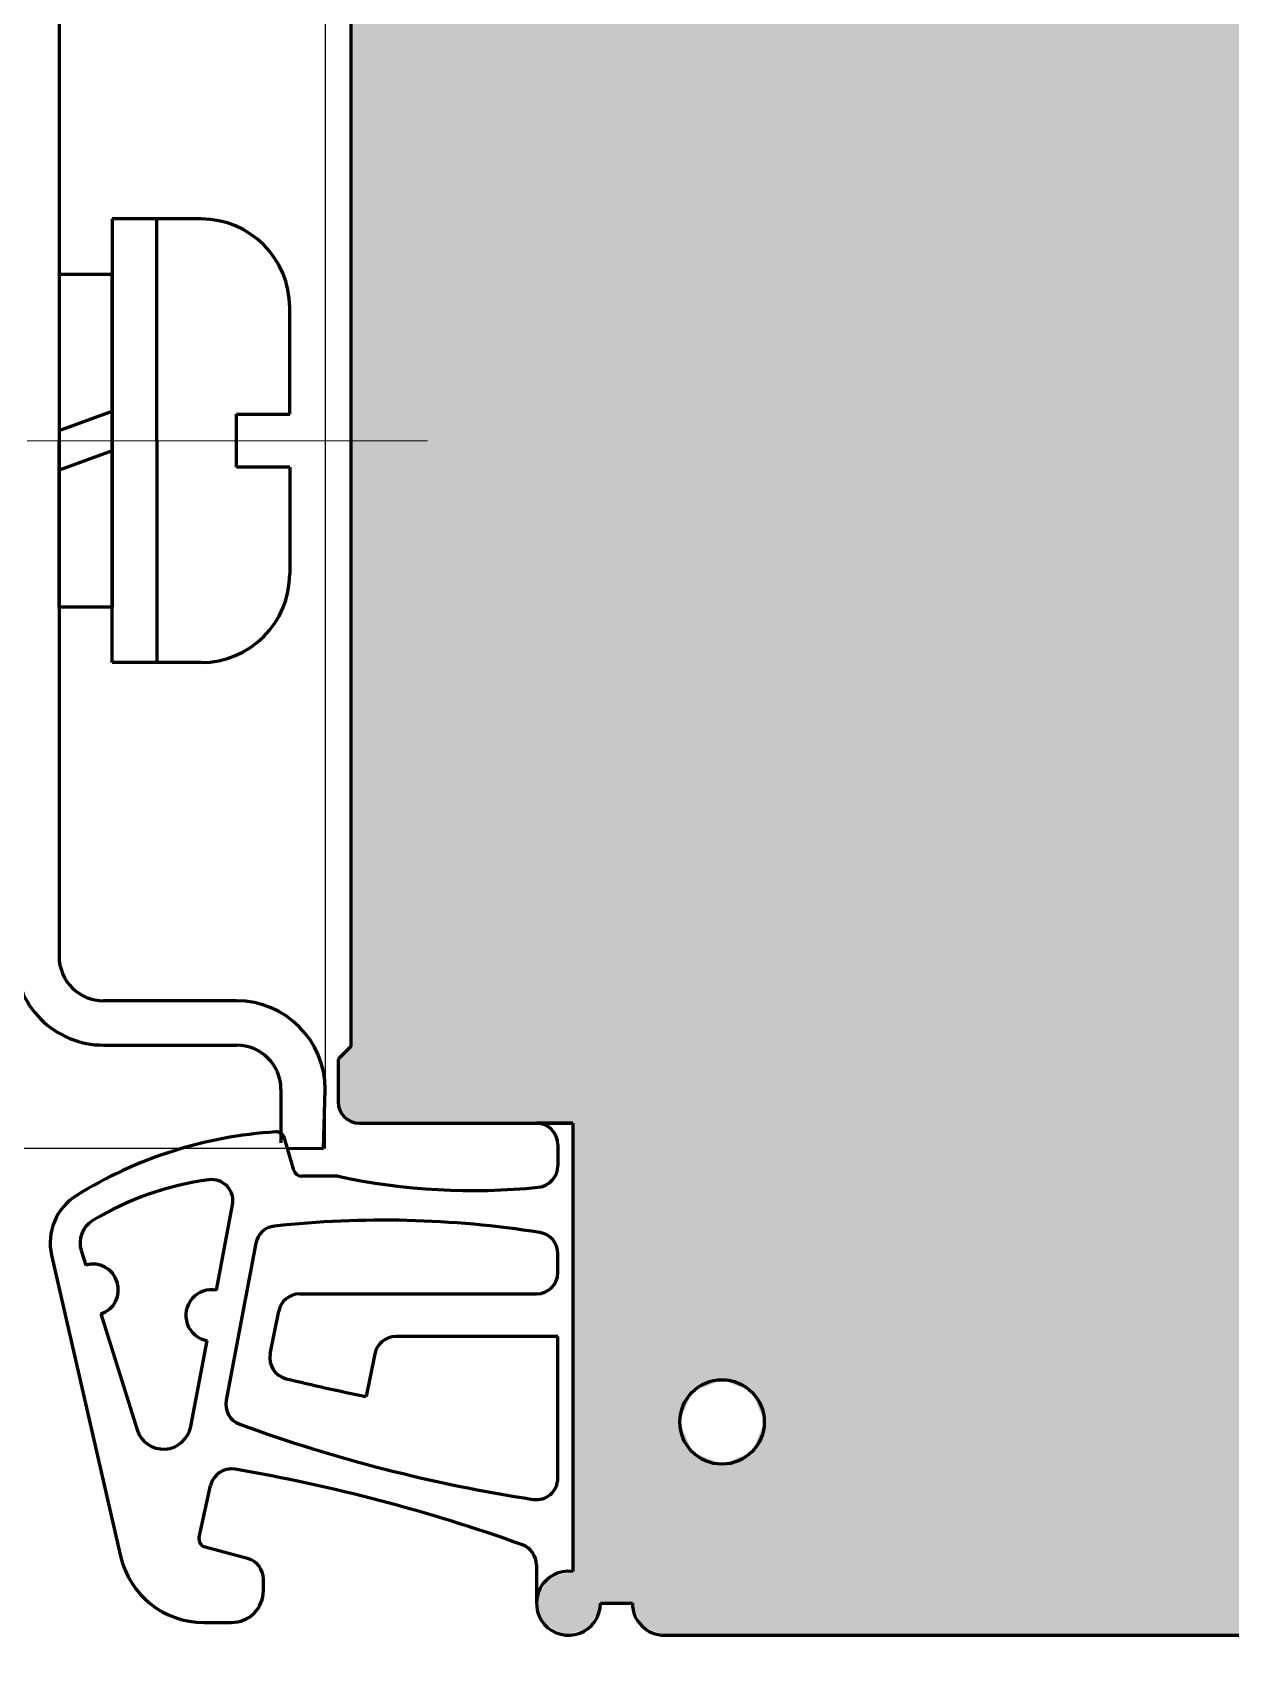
# Model space of a CAD drawing. Header units: millimetres. Extents: x -102 to 318, y -87 to 210.
# Drawn here: x 175.39 to 182.41, y 58.34 to 67.85 of the extents above; entities that cross this region are included whole.
import ezdxf

# ---------------------------------------------------------------- set-up
doc = ezdxf.new("R2010")
doc.units = ezdxf.units.MM
doc.linetypes.add('K5LT_AXLED', pattern=[26.227272, 21.727272, -1.5, 1.5, -1.5])
doc.linetypes.add('K5LT_BASIC', pattern=[0])
doc.layers.add('Системный слой', color=7, linetype='Continuous')

# ---------------------------------------------------------------- blocks, each defined once
blk = doc.blocks.new('35_DIN_CUTSIDE')
at = {"layer": 'Системный слой', "color": 150, "linetype": 'K5LT_BASIC', "lineweight": 60, "true_color": 0x0080ff}
for p, q in [((6.85, 18.065), (7.278, 18.065)), ((7.278, 18.065), (7.278, 14.945)), ((6.238, 14.945), (6.238, 17.355)), ((2.079, 13.906), (5.199, 13.906)), ((5.199, 12.866), (2.079, 12.866)), ((0, 11.826), (0, -12.088)), ((0, 11.826), (0, -12.088)), ((1.04, 11.826), (1.04, -12.088)), ((3.327, 5.198), (2.287, 5.198)), ((2.287, 5.198), (2.287, -0.001)), ((4.367, 5.198), (3.327, 5.198)), ((4.367, 5.198), (3.327, 5.198)), ((3.327, -0.001), (3.327, 5.198)), ((2.287, 3.898), (1.04, 3.898)), ((1.04, 3.898), (1.04, -0.001)), ((2.287, -0.001), (2.287, 3.898)), ((6.446, 0.623), (6.446, 3.119)), ((6.446, 0.623), (6.446, 3.119)), ((1.04, 0.237), (2.287, 0.691)), ((5.199, -0.624), (5.199, 0.623)), ((5.199, 0.623), (6.446, 0.623)), ((5.199, -0.624), (5.199, 0.623)), ((5.199, 0.623), (6.446, 0.623)), ((1.04, -3.9), (1.04, -0.001)), ((2.287, -0.238), (1.04, -0.692)), ((2.287, -5.199), (2.287, -0.001)), ((2.287, -0.001), (2.287, -3.9)), ((3.327, -0.001), (3.327, -5.199)), ((6.446, -0.624), (5.199, -0.624)), ((6.446, -0.624), (5.199, -0.624)), ((6.446, -0.624), (6.446, -3.12)), ((6.446, -0.624), (6.446, -3.12)), ((2.287, -3.9), (1.04, -3.9)), ((3.327, -5.199), (2.287, -5.199)), ((4.367, -5.199), (3.327, -5.199)), ((4.367, -5.199), (3.327, -5.199)), ((5.199, -13.128), (2.079, -13.128)), ((5.199, -13.128), (2.079, -13.128)), ((2.079, -14.167), (5.199, -14.167)), ((2.079, -14.167), (5.199, -14.167)), ((6.238, -15.207), (6.238, -16.456)), ((7.238, -16.587), (7.278, -15.207)), ((6.407, -16.583), (7.238, -16.587))]:
    blk.add_line(p, q, dxfattribs=at)
at = {"layer": 'Системный слой', "color": 30, "linetype": 'K5LT_AXLED', "lineweight": 18, "true_color": 0xff8000}
blk.add_line((0.287, -0.001), (9.676, -0.001), dxfattribs=at)
at = {"layer": 'Системный слой', "color": 150, "linetype": 'K5LT_BASIC', "lineweight": 60, "true_color": 0x0080ff}
for centre, radius, start, end in [((5.199, 14.945), 2.079, 270, 0), ((5.199, 14.945), 1.04, 270, 0), ((2.079, 11.826), 2.079, 90, 180), ((2.079, 11.826), 1.04, 90, 180), ((4.367, 3.119), 2.079, 0, 90), ((4.367, 3.119), 2.079, 0, 90), ((4.367, -3.12), 2.079, 270, 0), ((4.367, -3.12), 2.079, 270, 0), ((2.079, -12.088), 2.079, 180, 270), ((2.079, -12.088), 2.079, 180, 270), ((2.079, -12.088), 1.04, 180, 270), ((2.079, -12.088), 1.04, 180, 270), ((5.199, -15.207), 2.079, 0, 90), ((5.199, -15.207), 2.079, 0, 90), ((5.199, -15.207), 1.04, 0, 90), ((5.199, -15.207), 1.04, 0, 90)]:
    blk.add_arc(centre, radius, start, end, dxfattribs=at)
blk = doc.blocks.new('VA.121209_cutside')
blk.add_lwpolyline([(44.587, 19.238), (44.587, 12), (67.527, 12), (67.527, 63.885), (-11.219, 63.885), (-11.219, 12), (9.935, 12), (9.935, 19.278), (44.587, 19.278)])
at = {"rotation": 90}
blk.add_blockref('35_DIN_CUTSIDE', (28, 12), dxfattribs=at)
blk = doc.blocks.new('SUPU_SCREW_WHITE_16_viewside')
at = {"true_color": 0xffffff}
h = blk.add_hatch(color=7, dxfattribs=at)
h.paths.add_polyline_path([(5.8, 30.506), (5.8, 16), (0.8, 16), (0.446, 15.854), (0.3, 15.5), (0.3, 14.5), (0.6, 14.2), (0.6, -14.2), (0.3, -14.5), (0.3, -15.5), (0.446, -15.854), (0.8, -16), (5.8, -16), (5.8, -26.507), (5.245, -26.654), (4.957, -27.15), (5.104, -27.705), (5.6, -27.993), (6.155, -27.846), (6.443, -27.35), (6.45, -27.25), (7.2, -27.25), (7.42, -27.78), (7.95, -28), (45.847, -28), (46.377, -27.78), (46.385, -27.772), (46.456, -27.595), (46.383, -27.422), (46.171, -27.209), (46.675, -26.705), (46.665, -26.672), (46.316, -25.987), (46.175, -25.846), (45.592, -25.846), (45.353, -25.607), (45.353, -25.183), (46.414, -24.122), (46.838, -24.122), (47.077, -24.361), (47.077, -24.944), (47.218, -25.086), (47.903, -25.434), (47.936, -25.444), (48.867, -24.513), (48.857, -24.48), (48.508, -23.795), (48.367, -23.654), (47.784, -23.654), (47.545, -23.415), (47.545, -22.991), (48.606, -21.93), (49.03, -21.93), (49.269, -22.169), (49.269, -22.752), (49.41, -22.894), (50.095, -23.242), (50.128, -23.252), (51.059, -22.321), (51.049, -22.288), (50.7, -21.603), (50.559, -21.462), (49.976, -21.462), (49.737, -21.223), (49.737, -20.799), (50.798, -19.738), (51.222, -19.738), (51.461, -19.977), (51.461, -20.56), (51.602, -20.702), (52.287, -21.05), (52.32, -21.06), (53.251, -20.129), (53.241, -20.096), (52.892, -19.411), (52.751, -19.27), (52.168, -19.27), (51.929, -19.031), (51.929, -18.607), (52.99, -17.546), (53.414, -17.546), (53.653, -17.785), (53.653, -18.368), (53.794, -18.509), (54.479, -18.858), (54.512, -18.868), (55.009, -18.371), (55.222, -18.583), (55.398, -18.656), (55.568, -18.59), (55.8, -18.065), (55.8, -18.047), (55.8, -7.55), (55.58, -7.02), (55.05, -6.8), (50.3, -6.8), (50.3, -8.3), (48.361, -8.3), (46.3, -7.11), (46.3, 7.11), (48.361, 8.3), (50.3, 8.3), (50.3, 6.8), (55.05, 6.8), (55.58, 7.02), (55.8, 7.55), (55.8, 18.047), (55.58, 18.577), (55.568, 18.59), (55.388, 18.656), (55.222, 18.583), (55.009, 18.371), (54.57, 18.809), (54.492, 18.816), (54.479, 18.81), (53.794, 18.461), (53.653, 18.32), (53.653, 17.737), (53.414, 17.498), (52.99, 17.498), (51.929, 18.559), (51.929, 18.983), (52.168, 19.222), (52.751, 19.222), (52.892, 19.363), (53.241, 20.048), (53.246, 20.126), (53.24, 20.139), (52.378, 21.002), (52.3, 21.008), (52.287, 21.002), (51.602, 20.654), (51.461, 20.512), (51.461, 19.929), (51.222, 19.69), (50.798, 19.69), (49.737, 20.751), (49.737, 21.175), (49.976, 21.414), (50.559, 21.414), (50.7, 21.555), (51.049, 22.24), (51.054, 22.318), (51.048, 22.332), (50.186, 23.194), (50.108, 23.2), (50.095, 23.194), (49.41, 22.846), (49.269, 22.704), (49.269, 22.121), (49.03, 21.882), (48.606, 21.882), (47.545, 22.943), (47.545, 23.367), (47.784, 23.606), (48.367, 23.606), (48.508, 23.747), (48.857, 24.432), (48.862, 24.51), (48.856, 24.524), (47.994, 25.386), (47.916, 25.392), (47.903, 25.386), (47.218, 25.038), (47.077, 24.896), (47.077, 24.313), (46.838, 24.074), (46.414, 24.074), (45.353, 25.135), (45.353, 25.559), (45.592, 25.798), (46.175, 25.798), (46.316, 25.939), (46.665, 26.624), (46.67, 26.702), (46.664, 26.716), (46.171, 27.209), (46.383, 27.421), (46.456, 27.598), (46.383, 27.775), (45.855, 28), (45.847, 28), (7.95, 28), (7.42, 27.78), (7.2, 27.25), (6.45, 27.25), (6.45, 31.25), (6.23, 31.78), (5.7, 32), (5.17, 31.78), (4.95, 31.25), (5.17, 30.72), (5.7, 30.5), (5.8, 30.507)])
h.paths.add_polyline_path([(9.3, 22.01), (8.6, 22.3), (8.31, 23), (8.6, 23.7), (9.3, 23.99), (10, 23.7), (10.29, 23), (10, 22.3)])
h.paths.add_polyline_path([(40.3, 22.01), (39.6, 22.3), (39.31, 23), (39.6, 23.7), (40.3, 23.99), (41, 23.7), (41.29, 23), (41, 22.3)])
h.paths.add_polyline_path([(9.3, -23.99), (8.6, -23.7), (8.31, -23), (8.6, -22.3), (9.3, -22.01), (10, -22.3), (10.29, -23), (10, -23.7)])
h.paths.add_polyline_path([(40.3, -23.99), (39.6, -23.7), (39.31, -23), (39.6, -22.3), (40.3, -22.01), (41, -22.3), (41.29, -23), (41, -23.7)])
at = {"color": 150, "linetype": 'K5LT_BASIC', "lineweight": 60, "true_color": 0x0080ff}
for p, q in [((0.6, 14.2), (0.6, -14.2)), ((0.6, -14.2), (0.3, -14.5)), ((0.3, -14.5), (0.3, -15.5)), ((-0.742, -17.095), (-0.958, -16.345)), ((0.8, -16), (5.8, -16)), ((5.8, -16), (4.95, -16)), ((5.8, -16), (5.8, -26.507)), ((5.45, -16.5), (5.45, -17)), ((0.3, -17.24), (-0.55, -17.24)), ((-2.55, -19.912), (-2.172, -17.912)), ((-5.723, -18.979), (-5.615, -19.324)), ((-1.63, -18.813), (-2.325, -22.49)), ((-6.417, -19.091), (-4.799, -26.147)), ((5.45, -19.5), (5.45, -19.052)), ((-0.6, -20), (4.95, -20)), ((-5.259, -20.469), (-4.414, -23.181)), ((-1.29, -21.402), (-1.09, -20.402)), ((-3.154, -23.108), (-2.773, -21.091)), ((5.45, -21), (1.652, -21)), ((5.45, -24.32), (5.45, -21)), ((1.162, -21.402), (0.961, -22.405)), ((-2.958, -25.698), (-2.688, -24.491)), ((-1.821, -26.201), (-2.815, -25.935)), ((4.95, -26.35), (4.95, -27.249)), ((-1.45, -26.95), (-1.45, -26.684)), ((6.45, -27.25), (7.2, -27.25)), ((-2.85, -27.7), (-2.2, -27.7)), ((7.95, -28), (45.847, -28))]:
    blk.add_line(p, q, dxfattribs=at)
blk.add_circle((9.3, -23), 0.99, dxfattribs=at)
for centre, radius, start, end in [((0.8, -15.5), 0.5, 180, 270), ((-0.545, -26.182), 10, 93.5395, 121.9591), ((-1.15, -16.4), 0.2, 16.025, 93.5401), ((4.95, -16.5), 0.5, 0, 90), ((-0.55, -17.04), 0.2, 196.0256, 269.9967), ((4.95, -17), 0.5, 275.8968, 359.9998), ((-1.818, -24.264), 7, 97.4771, 121.3763), ((-2.664, -17.82), 0.5, 349.2959, 97.4757), ((3.46, -2.577), 15, 257.837, 275.8964), ((-5.15, -18.8), 1.3, 121.9587, 192.912), ((-5.15, -18.8), 0.6, 121.3762, 197.3023), ((-1.139, -18.906), 0.5, 96.2271, 169.2966), ((1.359, -41.799), 23.528, 81.029, 96.2274), ((4.95, -19.052), 0.5, 359.9998, 81.029), ((-5.45, -19.9), 0.6, 288.6031, 106.0053), ((4.95, -19.5), 0.5, 270, 0), ((-2.67, -20.5), 0.6, 78.4978, 260.0948), ((-0.6, -20.5), 0.5, 89.9994, 168.6901), ((1.652, -21.5), 0.5, 90.0011, 168.69), ((-0.8, -21.5), 0.5, 168.6902, 256.3071), ((10.893, 26.599), 50, 256.3359, 258.5426), ((-1.834, -22.583), 0.5, 169.2962, 249.9526), ((-3.793, -22.987), 0.65, 197.3027, 349.2968), ((10.28, 10.615), 35.839, 249.9535, 261.3257), ((-2.2, -24.6), 0.5, 80.2496, 167.3838), ((-8.889, -63.53), 40, 70.2629, 80.25), ((4.95, -24.32), 0.5, 261.3261, 359.9999), ((-2.763, -25.742), 0.2, 167.3843, 254.9972), ((-2.85, -25.7), 2, 192.9121, 270.0001), ((-1.95, -26.684), 0.5, 360, 75.0001), ((4.45, -26.35), 0.5, 359.9996, 70.2628), ((5.7, -27.25), 0.75, 82.3379, 360), ((-2.2, -26.95), 0.75, 270, 0), ((7.95, -27.25), 0.75, 180, 270)]:
    blk.add_arc(centre, radius, start, end, dxfattribs=at)

msp = doc.modelspace()

# ---------------------------------------------------------------- block references
at = {"xscale": 0.25, "yscale": 0.25, "zscale": 0.25, "rotation": -90.00000000000001}
msp.add_blockref('VA.121209_cutside', (172.286, 72.4585), dxfattribs=at)
at = {"xscale": 0.25, "yscale": 0.25, "zscale": 0.25}
msp.add_blockref('SUPU_SCREW_WHITE_16_viewside', (177.106, 65.4585), dxfattribs=at)
msp.add_blockref('SUPU_SCREW_WHITE_16_viewside', (177.106, 65.4585), dxfattribs=at)

doc.saveas('drawing.dxf')
